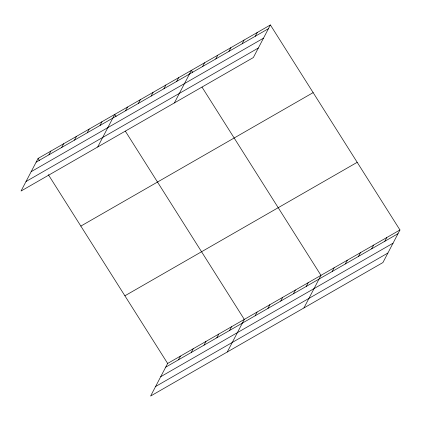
<?xml version="1.0" encoding="UTF-8"?>
<svg xmlns="http://www.w3.org/2000/svg" width="421" height="421" viewBox="0 0 421 421"><rect width="100%" height="100%" fill="white"/><g stroke="black" fill="none" stroke-linecap="round" stroke-linejoin="round"><path stroke-width="0.63" d="M270.387 24.96L38.085 158.443L21.05 191.029L253.353 57.551L270.387 24.96L399.95 229.971L382.915 262.557L150.613 396.04L167.647 363.449L399.95 229.971M48.92 154.812L50.862 151.097M61.698 147.471L63.639 143.756M74.475 140.13L76.417 136.415M87.252 132.789L89.194 129.073M100.03 125.447L101.971 121.732M97.709 146.982L114.749 114.391L116.117 116.559M125.584 110.765L127.521 107.05M138.356 103.424L140.298 99.709M151.134 96.083L153.076 92.367M163.911 88.742L165.853 85.026M176.688 81.4L178.63 77.685M174.368 102.934L191.408 70.344L192.776 72.507M202.627 66.492L204.569 62.782M215.794 58.929L217.736 55.214M228.956 51.367L230.897 47.652M242.117 43.8L244.059 40.09M255.284 36.238L257.226 32.522M178.483 359.823L180.425 356.108M191.26 352.482L193.202 348.767M204.038 345.141L205.98 341.426M216.815 337.8L218.757 334.085M229.592 330.459L231.529 326.743M227.272 351.993L244.306 319.402L125.347 131.168M255.142 315.776L257.084 312.061M267.919 308.435L269.861 304.72M280.696 301.094L282.638 297.379M293.474 293.747L295.416 290.037M306.251 286.406L308.193 282.696M303.93 307.94L320.965 275.355L202.012 87.121M332.19 271.503L334.132 267.788M345.352 263.941L347.293 260.225M358.518 256.373L360.46 252.663M371.68 248.811L373.622 245.096M384.847 241.249L386.788 237.533M36.148 162.153L268.445 28.675M31.165 171.684L263.467 38.2M26.034 181.504L258.331 48.02M80.843 226.093L313.145 92.615M124.895 295.8L357.192 162.317M165.706 367.165L398.008 233.681M160.727 376.695L393.025 243.212M155.591 386.51L387.894 253.032M38.085 158.443L39.453 160.606M48.347 174.678L167.647 363.449"/></g></svg>
